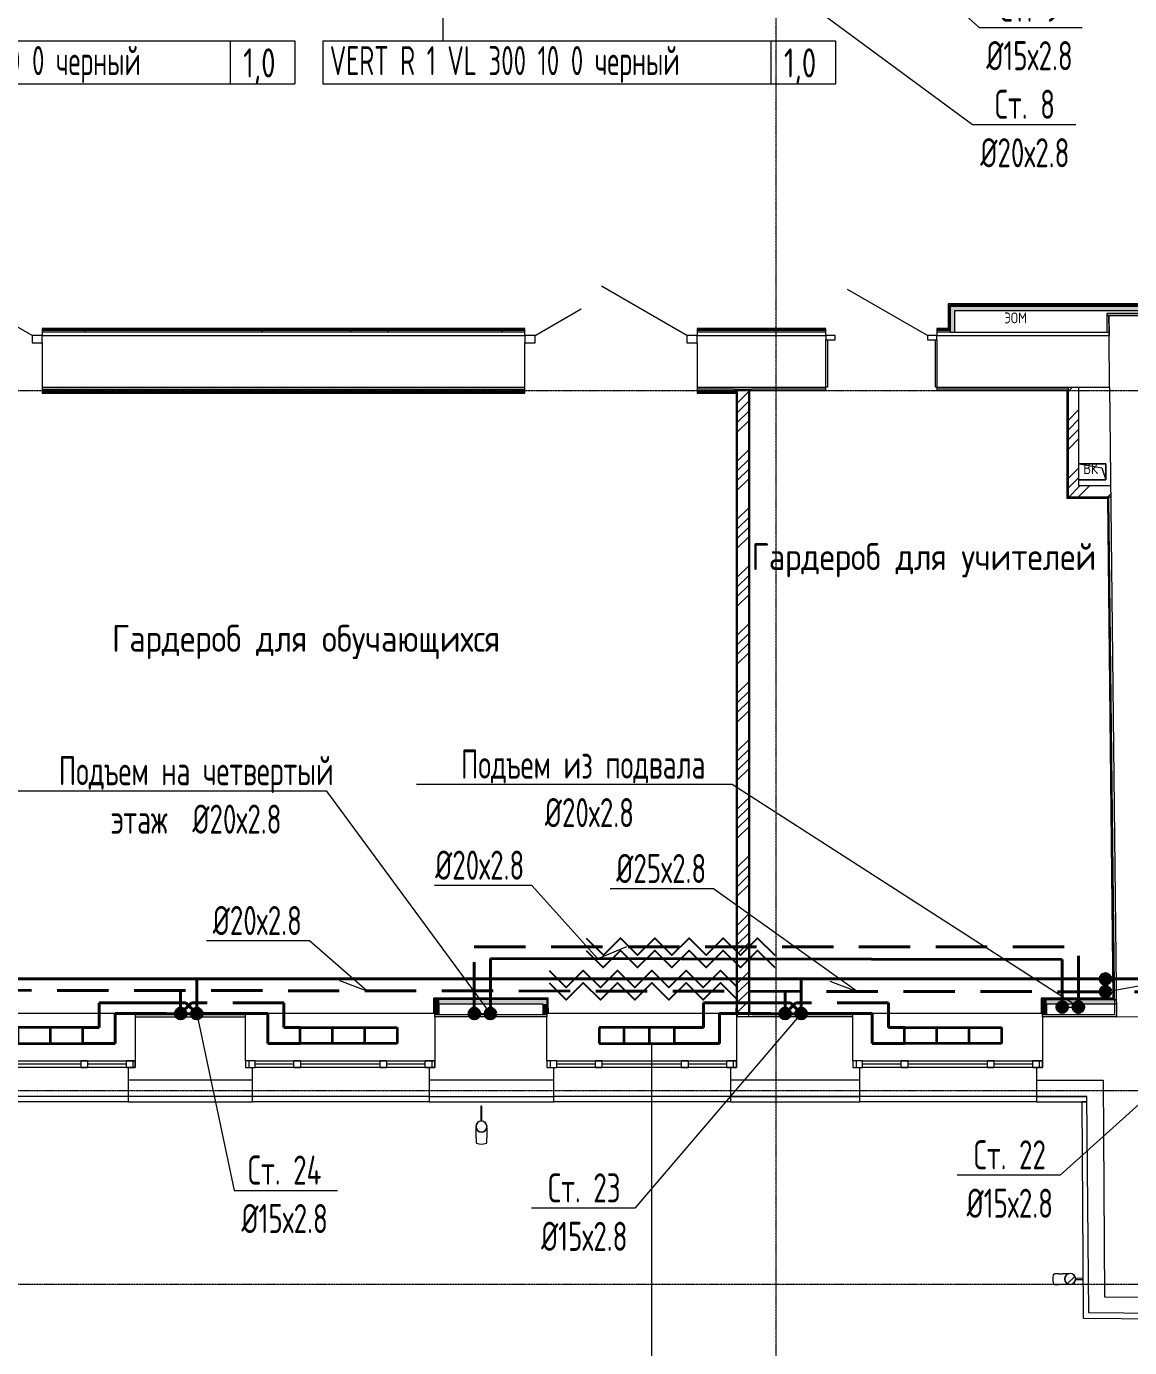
# Model space of a CAD drawing. Header units: millimetres. Extents: x -3929 to 624051, y 52832 to 514950.
# Drawn here: x 204442 to 214685, y 155795 to 168064 of the extents above; entities that cross this region are included whole.
import ezdxf
from ezdxf import colors
from ezdxf.entities.mleader import LeaderData, LeaderLine
from ezdxf.enums import TextEntityAlignment as Align
from ezdxf.math import Vec2, Vec3

# ---------------------------------------------------------------- set-up
doc = ezdxf.new("R2010")
doc.units = ezdxf.units.MM
for name, pattern in [('ADSK_Линия сетки', [25, 20, -2.5, 0, -2.5]), ('ADSK_Штриховая_ш2 п1', [3, 2, -1]), ('Hidden', [7.14375, 4.7625, -2.38125])]:
    doc.linetypes.add(name, pattern=pattern)
for name, color, linetype, lineweight in [('_ Окна', 7, 'Continuous', 9), ('Аннотация', 7, 'Continuous', 18), ('Двери', 7, 'Continuous', 9), ('Марки помещений', 7, 'Continuous', 20), ('Обобщенные модели', 7, 'Continuous', 18), ('ОВ-ИЗОЛЯЦИЯ', 7, 'Continuous', 25), ('ОВ-О-Оборудование', 32, 'Continuous', 35), ('ОВ-ТЕКСТ', 7, 'Continuous', 25), ('Окна', 7, 'Continuous', 9), ('Оси', 253, 'Continuous', 9), ('Перекрытие', 7, 'Continuous', 18), ('Стены внутренние', 7, 'Continuous', 18), ('Стены наружные', 7, 'Continuous', 18), ('Стены несущие', 7, 'Continuous', 30), ('Стены отделка', 7, 'Continuous', 30), ('Стены штриховка', 7, 'Continuous', 9)]:
    doc.layers.add(name, color=color, linetype=linetype, lineweight=lineweight)
for name, color, linetype in [('ПРИБОРЫ', 3, 'Continuous'), ('статистика приборов', 252, 'Continuous'), ('стояки', 7, 'Continuous')]:
    doc.layers.add(name, color=color, linetype=linetype)
doc.layers.add('т11.1', color=1, linetype='Continuous', true_color=0xff0000)
doc.layers.add('т21.1', color=5, linetype='Continuous', true_color=0x0000ff)
doc.styles.add('GOST Common_2', font='GOST_Common.ttf', dxfattribs={"width": 0.9, "height": 250})
doc.styles.add('GOST Common_5', font='GOST_Common.ttf', dxfattribs={"width": 0.9, "height": 200})
doc.styles.add('СТИЛЬ', font='simplex.shx', dxfattribs={"width": 0.65})

# ---------------------------------------------------------------- blocks, each defined once
blk = doc.blocks.new('*U2942')
at = {"layer": 'ОВ-О-Оборудование', "color": 32, "ltscale": 0.1, "true_color": 0xcd6928}
for p, q in [((450, 75), (-450, 75)), ((-450, 75), (-450, -75)), ((-150, 75), (-150, -75)), ((150, 75), (150, -75)), ((450, -75), (450, 75)), ((-450, -75), (450, -75))]:
    blk.add_line(p, q, dxfattribs=at)
blk = doc.blocks.new('*U2878')
at = {"layer": 'ОВ-О-Оборудование', "color": 32, "ltscale": 0.1, "true_color": 0xcd6928}
for p, q in [((350, 75), (-350, 75)), ((-350, 75), (-350, -75)), ((-117, 75), (-117, -75)), ((117, 75), (117, -75)), ((350, -75), (350, 75)), ((-350, -75), (350, -75))]:
    blk.add_line(p, q, dxfattribs=at)
blk = doc.blocks.new('1 этаж')
at = {"layer": 'Стены внутренние', "lineweight": 5}
for points in [[(405612, -244789), (405661, -244789), (405661, -244749), (403761, -244749), (403761, -244789), (405544, -244789)], [(403801, -244991), (403801, -244789), (403761, -244789), (403761, -244991)], [(398975, -251328), (399015, -251328), (399015, -251188), (398975, -251188), (398975, -251316)], [(399809, -251228), (400015, -251228), (400015, -251188), (399015, -251188), (399015, -251228), (399181, -251228)], [(399975, -251328), (400015, -251328), (400015, -251228), (399975, -251228)], [(404655, -251328), (404655, -251188), (404615, -251188), (404615, -251328)], [(405250, -251228), (405282, -251228), (405282, -251188), (404655, -251188), (404655, -251228), (405239, -251228)]]:
    blk.add_hatch(color=253, dxfattribs=at).paths.add_polyline_path(points)
at = {"layer": '_ Окна', "color": 253, "lineweight": 5}
for p, q in [((395690, -251788), (394870, -251788)), ((395690, -251818), (395690, -251758)), ((395690, -251758), (395750, -251758)), ((395750, -251818), (395690, -251818)), ((395750, -251758), (395750, -251818)), ((396110, -251788), (395750, -251788)), ((396110, -251818), (396110, -251758)), ((396110, -251758), (396190, -251758)), ((396190, -251818), (396110, -251818)), ((396170, -251758), (396170, -251818)), ((396190, -251758), (396190, -251818)), ((397305, -251758), (397215, -251758)), ((397215, -251758), (397215, -251818)), ((397215, -251818), (397305, -251818)), ((397245, -251758), (397245, -251818)), ((397305, -251818), (397305, -251758)), ((397665, -251788), (397305, -251788)), ((397665, -251818), (397665, -251758)), ((397665, -251758), (397725, -251758)), ((397725, -251818), (397665, -251818)), ((397725, -251758), (397725, -251818)), ((398465, -251788), (397725, -251788)), ((398465, -251818), (398465, -251758)), ((398465, -251758), (398525, -251758)), ((398525, -251818), (398465, -251818)), ((398525, -251758), (398525, -251818)), ((398885, -251788), (398525, -251788)), ((398885, -251818), (398885, -251758)), ((398885, -251758), (398975, -251758)), ((398975, -251818), (398885, -251818)), ((398945, -251758), (398945, -251818)), ((398975, -251758), (398975, -251818)), ((400105, -251758), (400015, -251758)), ((400015, -251758), (400015, -251818)), ((400015, -251818), (400105, -251818)), ((400045, -251758), (400045, -251818)), ((400105, -251818), (400105, -251758)), ((400465, -251788), (400105, -251788)), ((400465, -251818), (400465, -251758)), ((400465, -251758), (400525, -251758)), ((400525, -251818), (400465, -251818)), ((400525, -251758), (400525, -251818)), ((401265, -251788), (400525, -251788)), ((401265, -251818), (401265, -251758)), ((401265, -251758), (401325, -251758)), ((401325, -251818), (401265, -251818)), ((401325, -251758), (401325, -251818)), ((401685, -251788), (401325, -251788)), ((401685, -251818), (401685, -251758)), ((401685, -251758), (401775, -251758)), ((401775, -251818), (401685, -251818)), ((401745, -251758), (401745, -251818)), ((401775, -251758), (401775, -251818)), ((402945, -251758), (402855, -251758)), ((402855, -251758), (402855, -251818)), ((402855, -251818), (402945, -251818)), ((402885, -251758), (402885, -251818)), ((402945, -251818), (402945, -251758)), ((403305, -251788), (402945, -251788)), ((403305, -251818), (403305, -251758)), ((403305, -251758), (403365, -251758)), ((403365, -251818), (403305, -251818)), ((403365, -251758), (403365, -251818)), ((404105, -251788), (403365, -251788)), ((404105, -251818), (404105, -251758)), ((404105, -251758), (404165, -251758)), ((404165, -251818), (404105, -251818)), ((404165, -251758), (404165, -251818)), ((404525, -251788), (404165, -251788)), ((404525, -251818), (404525, -251758)), ((404525, -251758), (404615, -251758)), ((404615, -251818), (404525, -251818)), ((404585, -251758), (404585, -251818)), ((404615, -251758), (404615, -251818))]:
    blk.add_line(p, q, dxfattribs=at)
at = {"layer": 'Двери', "color": 253, "lineweight": 5}
for p, q in [((395234, -245021), (394441, -244564)), ((401314, -245021), (400521, -244564)), ((403547, -245021), (402806, -244593)), ((399904, -245021), (400333, -244774)), ((395234, -245021), (395234, -245091)), ((395329, -245021), (395234, -245021)), ((395234, -245091), (395329, -245091)), ((395329, -245091), (395329, -245021)), ((399809, -245021), (399809, -245091)), ((399904, -245021), (399809, -245021)), ((399809, -245091), (399904, -245091)), ((399904, -245091), (399904, -245021)), ((401314, -245021), (401314, -245091)), ((401409, -245021), (401314, -245021)), ((401314, -245091), (401409, -245091)), ((401409, -245091), (401409, -245021)), ((402604, -245021), (402604, -245061)), ((402691, -245021), (402604, -245021)), ((402604, -245061), (402691, -245061)), ((402691, -245061), (402691, -245021)), ((403547, -245021), (403547, -245061)), ((403634, -245021), (403547, -245021)), ((403547, -245061), (403634, -245061)), ((403634, -245061), (403634, -245021))]:
    blk.add_line(p, q, dxfattribs=at)
at = {"layer": 'Обобщенные модели', "color": 253, "lineweight": 5}
for p, q in [((404954, -246212), (405204, -246212)), ((404954, -246212), (405167, -246249)), ((405204, -246212), (404954, -246212)), ((405204, -246212), (405204, -246362)), ((405204, -246362), (405204, -246212)), ((405167, -246249), (405204, -246362)), ((405204, -246362), (404954, -246362)), ((404954, -246362), (405204, -246362)), ((399401, -252178), (399401, -252318)), ((399411, -252178), (399401, -252178)), ((399411, -252318), (399411, -252178)), ((399356, -252384), (399356, -252381)), ((399356, -252386), (399356, -252384)), ((399356, -252389), (399356, -252386)), ((399356, -252393), (399356, -252389)), ((399356, -252396), (399356, -252393)), ((399356, -252400), (399356, -252396)), ((399356, -252403), (399356, -252400)), ((399356, -252407), (399356, -252403)), ((399356, -252411), (399356, -252407)), ((399356, -252416), (399356, -252411)), ((399356, -252420), (399356, -252416)), ((399356, -252425), (399356, -252420)), ((399356, -252429), (399356, -252425)), ((399356, -252434), (399356, -252429)), ((399356, -252439), (399356, -252434)), ((399356, -252445), (399356, -252439)), ((399356, -252450), (399356, -252445)), ((399356, -252455), (399356, -252450)), ((399356, -252461), (399356, -252455)), ((399356, -252466), (399356, -252461)), ((399356, -252472), (399356, -252466)), ((399356, -252472), (399356, -252515)), ((399456, -252381), (399456, -252383)), ((399456, -252383), (399456, -252385)), ((399456, -252385), (399456, -252388)), ((399456, -252388), (399456, -252391)), ((399456, -252391), (399456, -252395)), ((399456, -252395), (399456, -252398)), ((399456, -252398), (399456, -252402)), ((399456, -252402), (399456, -252406)), ((399456, -252406), (399456, -252410)), ((399456, -252410), (399456, -252414)), ((399456, -252414), (399456, -252418)), ((399456, -252418), (399456, -252423)), ((399456, -252423), (399456, -252427)), ((399456, -252427), (399456, -252432)), ((399456, -252432), (399456, -252437)), ((399456, -252437), (399456, -252442)), ((399456, -252442), (399456, -252448)), ((399456, -252448), (399456, -252453)), ((399456, -252453), (399456, -252458)), ((399456, -252458), (399456, -252464)), ((399456, -252464), (399456, -252470)), ((399456, -252470), (399456, -252472)), ((399456, -252515), (399456, -252472)), ((404768, -253734), (404726, -253734)), ((404726, -253834), (404769, -253834)), ((404768, -253734), (404774, -253734)), ((404771, -253834), (404769, -253834)), ((404777, -253834), (404771, -253834)), ((404774, -253734), (404779, -253734)), ((404782, -253834), (404777, -253834)), ((404779, -253734), (404785, -253734)), ((404788, -253834), (404782, -253834)), ((404785, -253734), (404790, -253734)), ((404793, -253834), (404788, -253834)), ((404790, -253734), (404796, -253734)), ((404799, -253834), (404793, -253834)), ((404796, -253734), (404801, -253734)), ((404804, -253833), (404799, -253834)), ((404801, -253734), (404806, -253733)), ((404809, -253833), (404804, -253833)), ((404806, -253733), (404811, -253733)), ((404813, -253833), (404809, -253833)), ((404811, -253733), (404815, -253733)), ((404818, -253833), (404813, -253833)), ((404815, -253733), (404820, -253733)), ((404823, -253833), (404818, -253833)), ((404820, -253733), (404825, -253733)), ((404827, -253833), (404823, -253833)), ((404825, -253733), (404829, -253733)), ((404831, -253833), (404827, -253833)), ((404829, -253733), (404833, -253733)), ((404835, -253833), (404831, -253833)), ((404833, -253733), (404837, -253733)), ((404839, -253833), (404835, -253833)), ((404837, -253733), (404841, -253733)), ((404843, -253833), (404839, -253833)), ((404841, -253733), (404844, -253733)), ((404846, -253833), (404843, -253833)), ((404844, -253733), (404848, -253733)), ((404850, -253833), (404846, -253833)), ((404848, -253733), (404851, -253733)), ((404853, -253833), (404850, -253833)), ((404851, -253733), (404854, -253733)), ((404856, -253833), (404853, -253833)), ((404854, -253733), (404856, -253733)), ((404856, -253733), (404859, -253733)), ((404858, -253833), (404856, -253833)), ((404860, -253833), (404858, -253833)), ((404992, -253777), (404923, -253778)), ((404923, -253788), (404992, -253787))]:
    blk.add_line(p, q, dxfattribs=at)
at = {"layer": 'Обобщенные модели', "color": 253, "linetype": 'Continuous', "lineweight": 5}
blk.add_line((404849, -253826), (404916, -253759), dxfattribs=at)
at = {"layer": 'Обобщенные модели', "color": 253, "lineweight": 5}
for centre, radius, start, end in [((405079, -246287), 2.5, 90, 270), ((405079, -246287), 2.5, 105, 180), ((405079, -246287), 2.5, 210, 270), ((405079, -246287), 2.5, 270, 90), ((405079, -246287), 2.5, 330, 75), ((399406, -252368), 52, 90, 270), ((399406, -252368), 50, 90, 270), ((399406, -252368), 52, 270, 90), ((399406, -252368), 50, 270, 90), ((404872, -253783), 52, 0.4333, 180.4333), ((404872, -253783), 52, 180.4333, 0.4333), ((404872, -253783), 50, 0.4333, 180.4333), ((404872, -253783), 50, 180.4333, 0.4333)]:
    blk.add_arc(centre, radius, start, end, dxfattribs=at)
for centre, major_axis, start_param, end_param in [((399406, -252515), (50, 0), 3.141593, 4.712389), ((399406, -252515), (50, 0), 4.712389, 6.283185), ((404726, -253784), (0.4, -50), 3.141593, 4.712389), ((404726, -253784), (0.4, -50), 4.712389, 6.283185)]:
    blk.add_ellipse(centre, major_axis=major_axis, ratio=0.309017, start_param=start_param, end_param=end_param, dxfattribs=at)
at = {"layer": 'Окна', "color": 253, "lineweight": 5}
for p, q in [((394870, -251758), (395690, -251758)), ((395690, -251818), (394870, -251818)), ((395750, -251758), (395690, -251758)), ((395690, -251818), (395750, -251818)), ((395750, -251758), (396110, -251758)), ((396110, -251818), (395750, -251818)), ((396190, -251758), (396110, -251758)), ((396110, -251818), (396190, -251818)), ((396190, -251818), (396190, -251758)), ((397305, -251758), (397215, -251758)), ((397215, -251758), (397215, -251818)), ((397215, -251818), (397305, -251818)), ((397305, -251758), (397665, -251758)), ((397665, -251818), (397305, -251818)), ((397725, -251758), (397665, -251758)), ((397665, -251818), (397725, -251818)), ((397725, -251758), (398465, -251758)), ((398465, -251818), (397725, -251818)), ((398525, -251758), (398465, -251758)), ((398465, -251818), (398525, -251818)), ((398525, -251758), (398885, -251758)), ((398885, -251818), (398525, -251818)), ((398975, -251758), (398885, -251758)), ((398885, -251818), (398975, -251818)), ((398975, -251818), (398975, -251758)), ((400105, -251758), (400015, -251758)), ((400015, -251758), (400015, -251818)), ((400015, -251818), (400105, -251818)), ((400105, -251758), (400465, -251758)), ((400465, -251818), (400105, -251818)), ((400525, -251758), (400465, -251758)), ((400465, -251818), (400525, -251818)), ((400525, -251758), (401265, -251758)), ((401265, -251818), (400525, -251818)), ((401325, -251758), (401265, -251758)), ((401265, -251818), (401325, -251818)), ((401325, -251758), (401685, -251758)), ((401685, -251818), (401325, -251818)), ((401775, -251758), (401685, -251758)), ((401685, -251818), (401775, -251818)), ((401775, -251818), (401775, -251758)), ((402945, -251758), (402855, -251758)), ((402855, -251758), (402855, -251818)), ((402855, -251818), (402945, -251818)), ((402945, -251758), (403305, -251758)), ((403305, -251818), (402945, -251818)), ((403365, -251758), (403305, -251758)), ((403305, -251818), (403365, -251818)), ((403365, -251758), (404105, -251758)), ((404105, -251818), (403365, -251818)), ((404165, -251758), (404105, -251758)), ((404105, -251818), (404165, -251818)), ((404165, -251758), (404525, -251758)), ((404525, -251818), (404165, -251818)), ((404615, -251758), (404525, -251758)), ((404525, -251818), (404615, -251818)), ((404615, -251818), (404615, -251758))]:
    blk.add_line(p, q, dxfattribs=at)
at = {"layer": 'Оси', "color": 253, "linetype": 'ADSK_Линия сетки', "lineweight": 5}
for p, q in [((402144, -258522), (402144, -231401)), ((353580, -245532), (419810, -245532)), ((353580, -252032), (419810, -252032)), ((353580, -253832), (419700, -253832))]:
    blk.add_line(p, q, dxfattribs=at)
at = {"layer": 'Перекрытие', "color": 253, "lineweight": 5}
for p, q in [((402621, -245061), (402621, -245501)), ((403621, -245501), (403621, -245061)), ((402621, -245501), (402604, -245501)), ((403634, -245501), (403621, -245501))]:
    blk.add_line(p, q, dxfattribs=at)
at = {"layer": 'Стены внутренние', "color": 253, "linetype": 'Continuous', "lineweight": 5}
for p, q in [((395729, -244989), (395722, -244976)), ((395800, -244987), (395834, -244987)), ((396083, -244991), (396078, -244983)), ((396105, -244987), (396139, -244987)), ((396308, -244987), (396342, -244987)), ((396816, -244987), (396850, -244987)), ((397121, -244987), (397155, -244987)), ((397369, -244976), (397361, -244991)), ((397426, -244987), (397460, -244987)), ((398036, -244987), (398069, -244987)), ((398189, -244979), (398182, -244991)), ((398340, -244987), (398374, -244987)), ((398546, -244991), (398538, -244976)), ((398544, -244987), (398577, -244987)), ((399052, -244987), (399085, -244987)), ((399356, -244987), (399390, -244987)), ((399598, -244984), (399593, -244976)), ((399661, -244987), (399695, -244987)), ((401592, -244987), (401625, -244987)), ((401896, -244987), (401930, -244987)), ((402057, -244984), (402053, -244991)), ((402506, -244987), (402540, -244987)), ((403696, -244991), (403696, -244991)), ((395647, -245521), (395638, -245536)), ((397055, -245521), (397048, -245533)), ((397445, -245523), (397444, -245521)), ((397570, -245536), (397567, -245531)), ((398337, -245535), (398336, -245536)), ((398462, -245521), (398459, -245526)), ((398626, -245536), (398618, -245521)), ((398857, -245529), (398852, -245521)), ((399447, -245536), (399439, -245521)), ((404854, -245541), (404893, -245501)), ((404854, -245810), (404954, -245710)), ((404854, -245900), (404954, -245800)), ((404854, -245990), (404954, -245890)), ((404854, -246079), (404954, -245979)), ((404854, -246349), (404954, -246249)), ((404854, -246439), (404954, -246339)), ((404864, -246519), (404954, -246428)), ((404954, -246428), (404964, -246419)), ((404954, -246518), (405053, -246419)), ((404953, -246519), (404954, -246518)), ((405223, -246519), (405250, -246492))]:
    blk.add_line(p, q, dxfattribs=at)
at = {"layer": 'Стены наружные', "color": 253, "lineweight": 5}
for p, q in [((394382, -251316), (396190, -251316)), ((397215, -251316), (398963, -251316)), ((400015, -251316), (401773, -251316)), ((400027, -251268), (400027, -251316)), ((401773, -251316), (401773, -251268)), ((402855, -251316), (404603, -251316)), ((396125, -252088), (394475, -252088)), ((398920, -252088), (397280, -252088)), ((401720, -252088), (400080, -252088)), ((404560, -252088), (402920, -252088)), ((396125, -252138), (394475, -252138)), ((398920, -252138), (397280, -252138)), ((401720, -252138), (400080, -252138)), ((404560, -252138), (402920, -252138))]:
    blk.add_line(p, q, dxfattribs=at)
at = {"layer": 'Стены несущие', "color": 253, "lineweight": 5}
for p, q in [((405612, -244832), (405232, -244836)), ((405232, -244836), (405234, -245021)), ((395329, -245021), (399809, -245021)), ((395329, -245091), (395329, -245501)), ((399809, -245501), (399809, -245091)), ((401409, -245021), (402604, -245021)), ((401409, -245091), (401409, -245501)), ((402604, -245501), (402604, -245061)), ((403634, -245021), (405234, -245021)), ((403634, -245061), (403634, -245501)), ((395329, -245501), (399809, -245501)), ((401409, -245501), (402604, -245501)), ((403634, -245501), (405239, -245501)), ((404854, -245501), (404854, -246519)), ((405239, -245501), (405304, -251348)), ((404854, -246519), (405250, -246519)), ((396190, -251348), (397215, -251348)), ((396190, -251348), (396190, -251758)), ((397215, -251758), (397215, -251348)), ((398975, -251348), (398975, -251758)), ((400015, -251348), (398975, -251348)), ((400015, -251758), (400015, -251348)), ((401775, -251348), (401775, -251758)), ((402855, -251348), (401775, -251348)), ((402855, -251758), (402855, -251348)), ((404615, -251348), (404615, -251758)), ((405304, -251348), (404615, -251348)), ((396125, -251818), (396125, -251938)), ((397280, -251938), (397280, -251818)), ((398920, -251818), (398920, -251938)), ((400080, -251938), (400080, -251818)), ((401720, -251818), (401720, -251938)), ((402920, -251938), (402920, -251818)), ((404560, -251818), (404560, -251938)), ((397280, -251938), (396125, -251938)), ((400080, -251938), (398920, -251938)), ((402920, -251938), (401720, -251938)), ((404560, -251938), (405178, -251938)), ((405178, -251938), (405193, -253949)), ((405193, -253949), (408392, -253971))]:
    blk.add_line(p, q, dxfattribs=at)
at = {"layer": 'Стены отделка', "color": 253, "lineweight": 5}
for p, q in [((405672, -244729), (403741, -244729)), ((403741, -244729), (403741, -244956)), ((403761, -244749), (405637, -244749)), ((403761, -244991), (403761, -244749)), ((403801, -244789), (405637, -244789)), ((403801, -244991), (403801, -244789)), ((405632, -244817), (405212, -244817)), ((405212, -244817), (405212, -244837)), ((405232, -244837), (405212, -244837)), ((405212, -244837), (405214, -244992)), ((405212, -244837), (405632, -244837)), ((405234, -244991), (405232, -244837)), ((395329, -244956), (395329, -245021)), ((399809, -244956), (395329, -244956)), ((399809, -245021), (399809, -244956)), ((401409, -244956), (401409, -245021)), ((402604, -244956), (401409, -244956)), ((402604, -245021), (402604, -244956)), ((403634, -244956), (403634, -245021)), ((403741, -244956), (403634, -244956)), ((403761, -244991), (405234, -244991)), ((405214, -244992), (405234, -244991)), ((405234, -245021), (405234, -244991)), ((405234, -245021), (405234, -245021)), ((395329, -245501), (395329, -245556)), ((395329, -245556), (399809, -245556)), ((399809, -245556), (399809, -245501)), ((401409, -245501), (401409, -245556)), ((401409, -245556), (401744, -245556)), ((401756, -245521), (401916, -245521)), ((401773, -245545), (401773, -251268)), ((401785, -251348), (401785, -245521)), ((401885, -245521), (401885, -251348)), ((401897, -251316), (401897, -245533)), ((401897, -245533), (402604, -245533)), ((402604, -245533), (402604, -245501)), ((403634, -245501), (403634, -245533)), ((403634, -245533), (404842, -245533)), ((404842, -245533), (404842, -246529)), ((404954, -246419), (404954, -245501)), ((405249, -246419), (404954, -246419)), ((404844, -246531), (405218, -246531)), ((405218, -246531), (405270, -251176)), ((405230, -246529), (405284, -251328)), ((398963, -251176), (398963, -251316)), ((400025, -251176), (398965, -251176)), ((400015, -251188), (398975, -251188)), ((398975, -251348), (398975, -251188)), ((399015, -251228), (399975, -251228)), ((399015, -251328), (399015, -251228)), ((399975, -251228), (399975, -251328)), ((400015, -251188), (400015, -251348)), ((400027, -251268), (400027, -251178)), ((404603, -251178), (404603, -251316)), ((405270, -251176), (404605, -251176)), ((404615, -251188), (405302, -251188)), ((404615, -251348), (404615, -251188)), ((404655, -251228), (405302, -251228)), ((404655, -251328), (404655, -251228)), ((396190, -251316), (396190, -251348)), ((397215, -251316), (396190, -251316)), ((396190, -251328), (396191, -251328)), ((396190, -251348), (396190, -251348)), ((397215, -251348), (397215, -251316)), ((398963, -251316), (398975, -251316)), ((398975, -251328), (399015, -251328)), ((399015, -251328), (400015, -251328)), ((401775, -251328), (401775, -251348)), ((401916, -251328), (401885, -251328)), ((402855, -251316), (401897, -251316)), ((402855, -251348), (402855, -251316)), ((404603, -251316), (404615, -251316)), ((404615, -251328), (405284, -251328)), ((405304, -251348), (405304, -251328)), ((405304, -251328), (405304, -251328)), ((405304, -251348), (405304, -251348)), ((396125, -251938), (396125, -252138)), ((397280, -252138), (397280, -251938)), ((398920, -251938), (398920, -252138)), ((400080, -252138), (400080, -251938)), ((401720, -251938), (401720, -252138)), ((402920, -252138), (402920, -251938)), ((404560, -251938), (404560, -252138)), ((396126, -252088), (396125, -252088)), ((398921, -252088), (398920, -252088)), ((401721, -252088), (401720, -252088)), ((404561, -252088), (404560, -252088)), ((405029, -252138), (405029, -252088)), ((405045, -254098), (405029, -252088)), ((396125, -252138), (397280, -252138)), ((398920, -252138), (400080, -252138)), ((401720, -252138), (402920, -252138)), ((404560, -252138), (405029, -252138)), ((405030, -252138), (404980, -252139)), ((404980, -252139), (404995, -254098)), ((404995, -254098), (404994, -254148)), ((404994, -254148), (408391, -254171))]:
    blk.add_line(p, q, dxfattribs=at)
at = {"layer": 'Стены штриховка', "color": 253, "lineweight": 5}
for p, q in [((405661, -244740), (403752, -244740)), ((403752, -244967), (403752, -244740)), ((399809, -244967), (395329, -244967)), ((399809, -244976), (395329, -244976)), ((399809, -244991), (395329, -244991)), ((402604, -244967), (401409, -244967)), ((402604, -244976), (401409, -244976)), ((402604, -244991), (401409, -244991)), ((403752, -244967), (403634, -244967)), ((403761, -244976), (403634, -244976)), ((403761, -244991), (403634, -244991)), ((405239, -245501), (405234, -245021)), ((395329, -245521), (399809, -245521)), ((395329, -245536), (399809, -245536)), ((395329, -245545), (399809, -245545)), ((401756, -245521), (401409, -245521)), ((401409, -245536), (401775, -245536)), ((401409, -245545), (401773, -245545)), ((401744, -245556), (401773, -245556)), ((401775, -245536), (401775, -251328)), ((401895, -251318), (401895, -245531)), ((401895, -245531), (402604, -245531)), ((402604, -245521), (401916, -245521)), ((404854, -245521), (403634, -245521)), ((403634, -245531), (404844, -245531)), ((404844, -245531), (404844, -246531)), ((404842, -246529), (404842, -246531)), ((404842, -246531), (404844, -246531)), ((404844, -246529), (405230, -246529)), ((404854, -246519), (404854, -246517)), ((404856, -246519), (404854, -246519)), ((405220, -246529), (405272, -251178)), ((398965, -251176), (398963, -251176)), ((400027, -251178), (398963, -251178)), ((398965, -251316), (398965, -251176)), ((400025, -251316), (400025, -251176)), ((400027, -251176), (400025, -251176)), ((400027, -251178), (400027, -251176)), ((404605, -251176), (404603, -251176)), ((404603, -251176), (404603, -251178)), ((405272, -251178), (404603, -251178)), ((404605, -251176), (404605, -251316)), ((397215, -251318), (396190, -251318)), ((396191, -251328), (397215, -251328)), ((402855, -251318), (401895, -251318)), ((401916, -251328), (402855, -251328)), ((405684, -251348), (405304, -251353)), ((405304, -251353), (405304, -251348)), ((397280, -252088), (396126, -252088)), ((398921, -252088), (400080, -252088)), ((401720, -252088), (402920, -252088)), ((402920, -252088), (401721, -252088)), ((404560, -252088), (405029, -252088)), ((405029, -252088), (404561, -252088)), ((408390, -254121), (405045, -254098))]:
    blk.add_line(p, q, dxfattribs=at)
at = {"layer": 'Стены штриховка', "color": 253, "linetype": 'Continuous', "lineweight": 5}
for p, q in [((401785, -245646), (401885, -245546)), ((401785, -245736), (401885, -245636)), ((401785, -245826), (401885, -245726)), ((401785, -245916), (401885, -245816)), ((401785, -246185), (401885, -246085)), ((401785, -246275), (401885, -246175)), ((401785, -246365), (401885, -246265)), ((401785, -246455), (401885, -246355)), ((401785, -246724), (401885, -246624)), ((401785, -246814), (401885, -246714)), ((401785, -246904), (401885, -246804)), ((401785, -246993), (401885, -246893)), ((401785, -247263), (401885, -247163)), ((401785, -247353), (401885, -247253)), ((401785, -247442), (401885, -247342)), ((401785, -247532), (401885, -247432)), ((401785, -247802), (401885, -247702)), ((401785, -247891), (401885, -247791)), ((401785, -247981), (401885, -247881)), ((401785, -248071), (401885, -247971)), ((401785, -248340), (401885, -248240)), ((401785, -248430), (401885, -248330)), ((401785, -248520), (401885, -248420)), ((401785, -248610), (401885, -248510)), ((401785, -248879), (401885, -248779)), ((401785, -248969), (401885, -248869)), ((401785, -249059), (401885, -248959)), ((401785, -249149), (401885, -249049)), ((401785, -249418), (401885, -249318)), ((401785, -249508), (401885, -249408)), ((401785, -249598), (401885, -249498)), ((401785, -249687), (401885, -249587)), ((401785, -249957), (401885, -249857)), ((401785, -250047), (401885, -249947)), ((401785, -250137), (401885, -250037)), ((401785, -250226), (401885, -250126)), ((401785, -250496), (401885, -250396)), ((401785, -250586), (401885, -250486)), ((401785, -250675), (401885, -250575)), ((401785, -250765), (401885, -250665)), ((401785, -251035), (401885, -250935)), ((401785, -251124), (401885, -251024)), ((401785, -251214), (401885, -251114)), ((401785, -251304), (401885, -251204))]:
    blk.add_line(p, q, dxfattribs=at)
at = {"layer": 'Аннотация', "color": 253, "lineweight": 5, "style": 'GOST Common_5', "width": 0.9}
for s, p in [('ЭОМ', (404260, -244908)), ('ВК', (404994, -246309))]:
    blk.add_text(s, height=100, dxfattribs=at).set_placement(p)
at = {"layer": 'Марки помещений', "color": 253, "lineweight": 5, "style": 'GOST Common_2', "width": 0.9}
for s, p in [('Гардероб для учителей', (401915, -247200)), ('Гардероб для обучающихся', (395977, -247959))]:
    blk.add_text(s, height=250, dxfattribs=at).set_placement(p)

msp = doc.modelspace()

# ---------------------------------------------------------------- hatches: boundary and pattern name
at = {"layer": 'т11.1', "lineweight": 40}
h = msp.add_hatch(color=256, dxfattribs=at)
h.dxf.hatch_style = 1
h.paths.add_polyline_path([(214411.496, 159218.363, 1), (214511.496, 159218.363, 1)])
h = msp.add_hatch(color=233, dxfattribs=at)
h.dxf.hatch_style = 1
h.paths.add_polyline_path([(214109.782, 158957.578, 1), (214009.782, 158957.578, 1)])
h = msp.add_hatch(color=256, dxfattribs=at)
h.dxf.hatch_style = 1
h.paths.add_polyline_path([(206074.262, 158897.066, 1), (205974.262, 158897.066, 1)])
h = msp.add_hatch(color=233, dxfattribs=at)
h.dxf.hatch_style = 1
h.paths.add_polyline_path([(208801.033, 158897.066, 1), (208701.033, 158897.066, 1)])
h = msp.add_hatch(color=256, dxfattribs=at)
h.dxf.hatch_style = 1
h.paths.add_polyline_path([(211686.763, 158897.066, 1), (211586.763, 158897.066, 1)])
at = {"layer": 'т21.1', "linetype": 'ADSK_Штриховая_ш2 п1', "lineweight": 40, "ltscale": 50}
h = msp.add_hatch(color=256, dxfattribs=at)
h.dxf.hatch_style = 1
h.paths.add_polyline_path([(214411.496, 159099.883, 1), (214511.496, 159099.883, 1)])
at = {"layer": 'т21.1', "linetype": 'Hidden', "lineweight": 40, "ltscale": 100, "true_color": 0x5e67af}
h = msp.add_hatch(color=165, dxfattribs=at)
h.dxf.hatch_style = 1
h.paths.add_polyline_path([(214259.782, 158957.578, 1), (214159.782, 158957.578, 1)])
at = {"layer": 'т21.1', "linetype": 'ADSK_Штриховая_ш2 п1', "lineweight": 40, "ltscale": 50}
h = msp.add_hatch(color=256, dxfattribs=at)
h.dxf.hatch_style = 1
h.paths.add_polyline_path([(205924.262, 158897.066, 1), (205824.262, 158897.066, 1)])
at = {"layer": 'т21.1', "linetype": 'ADSK_Штриховая_ш2 п1', "lineweight": 40, "ltscale": 50, "true_color": 0x5e67af}
h = msp.add_hatch(color=165, dxfattribs=at)
h.dxf.hatch_style = 1
h.paths.add_polyline_path([(208651.033, 158897.066, 1), (208551.033, 158897.066, 1)])
at = {"layer": 'т21.1', "linetype": 'ADSK_Штриховая_ш2 п1', "lineweight": 40, "ltscale": 50}
h = msp.add_hatch(color=256, dxfattribs=at)
h.dxf.hatch_style = 1
h.paths.add_polyline_path([(211536.763, 158897.066, 1), (211436.763, 158897.066, 1)])

# ---------------------------------------------------------------- linework, layer by layer
at = {"layer": 'ОВ-ИЗОЛЯЦИЯ', "color": 7, "linetype": 'ByBlock'}
for points in [[(209640.127, 159597.912), (209799.226, 159438.813), (209958.325, 159597.912), (210117.424, 159438.813), (210276.523, 159597.912), (210435.622, 159438.813), (210594.721, 159597.912), (210753.82, 159438.813), (210912.919, 159597.912), (211072.018, 159438.813), (211231.117, 159597.912), (211390.216, 159438.813)], [(209639.978, 159482.971), (209799.077, 159323.872), (209958.176, 159482.971), (210117.275, 159323.872), (210276.374, 159482.971), (210435.473, 159323.872), (210594.572, 159482.971), (210753.671, 159323.872), (210912.77, 159482.971), (211071.869, 159323.872), (211230.968, 159482.971), (211390.067, 159323.872)], [(209295.024, 159297.912), (209454.123, 159138.813), (209613.222, 159297.912), (209772.321, 159138.813), (209931.42, 159297.912), (210090.519, 159138.813), (210249.618, 159297.912), (210408.717, 159138.813), (210567.816, 159297.912), (210726.915, 159138.813), (210886.014, 159297.912), (211045.113, 159138.813)], [(209294.875, 159182.971), (209453.974, 159023.872), (209613.073, 159182.971), (209772.172, 159023.872), (209931.271, 159182.971), (210090.37, 159023.872), (210249.469, 159182.971), (210408.568, 159023.872), (210567.667, 159182.971), (210726.766, 159023.872), (210885.866, 159182.971), (211044.965, 159023.872)]]:
    msp.add_lwpolyline(points, dxfattribs=at)
at = {"layer": 'ПРИБОРЫ', "color": 7, "lineweight": 15}
for p, q in [((202175.107, 167929.692), (206934.727, 167929.692)), ((202175.107, 167929.692), (206934.727, 167929.692)), ((206334.727, 167929.692), (206334.727, 167529.692)), ((206934.727, 167929.692), (206934.727, 167529.692)), ((207195.751, 167929.692), (211955.371, 167929.692)), ((207195.751, 167929.692), (211955.371, 167929.692)), ((207195.751, 167929.692), (207195.751, 167529.692)), ((211355.371, 167929.692), (211355.371, 167529.692)), ((211955.371, 167929.692), (211955.371, 167529.692)), ((202175.107, 167529.692), (206934.727, 167529.692)), ((207195.751, 167529.692), (211955.371, 167529.692))]:
    msp.add_line(p, q, dxfattribs=at)
at = {"layer": 'стояки', "color": 7, "lineweight": 15}
msp.add_line((210245.688, 158618.406), (210245.688, 150135.701), dxfattribs=at)
msp.add_lwpolyline([(208307.898, 173560.519), (208307.898, 167929.692)], dxfattribs=at)
at = {"layer": 'т11.1', "color": 233, "lineweight": 40}
for p, q in [((208751.033, 159407.267), (214059.782, 159400.402)), ((208751.033, 158897.066), (208751.033, 159407.267)), ((214059.782, 158957.578), (214059.782, 159400.402))]:
    msp.add_line(p, q, dxfattribs=at)
at = {"layer": 'т11.1', "lineweight": 40}
for p, q in [((200292.114, 159218.363), (215362.974, 159218.363)), ((206024.262, 158897.066), (206024.262, 159218.363)), ((211636.763, 158897.066), (211636.763, 159218.363)), ((205116.52, 158768.406), (205116.52, 158998.063)), ((205116.52, 158998.063), (205923.264, 158998.063)), ((206024.262, 158897.066), (205923.264, 158998.063)), ((206683.733, 158898.063), (206024.262, 158897.066)), ((206683.733, 158618.406), (206683.733, 158898.063)), ((210729.022, 158768.406), (210729.022, 158998.063)), ((210729.022, 158998.063), (211535.766, 158998.063)), ((211636.763, 158897.066), (211535.766, 158998.063)), ((212296.235, 158898.063), (211636.763, 158897.066)), ((212296.235, 158618.406), (212296.235, 158898.063)), ((204966.52, 158768.406), (205116.52, 158768.406)), ((210460.715, 158768.406), (210729.022, 158768.406)), ((206983.733, 158618.406), (206683.733, 158618.406)), ((212596.235, 158618.406), (212296.235, 158618.406))]:
    msp.add_line(p, q, dxfattribs=at)
for centre in [(214461.496, 159218.363), (206024.262, 158897.066), (211636.763, 158897.066)]:
    msp.add_circle(centre, 50, dxfattribs=at)
at = {"layer": 'т11.1', "color": 233, "lineweight": 40}
for centre in [(214059.782, 158957.578), (208751.033, 158897.066)]:
    msp.add_circle(centre, 50, dxfattribs=at)
at = {"layer": 'т21.1', "color": 165, "linetype": 'Hidden', "lineweight": 40, "ltscale": 100, "true_color": 0x5e67af}
for p, q in [((208601.033, 159518.363), (214209.782, 159518.363)), ((208601.033, 158897.066), (208601.033, 159518.363)), ((214209.782, 158957.578), (214209.782, 159518.363))]:
    msp.add_line(p, q, dxfattribs=at)
at = {"layer": 'т21.1', "linetype": 'Hidden', "lineweight": 40, "ltscale": 100}
for p, q in [((200442.114, 159118.012), (215260.904, 159098.849)), ((205874.262, 158897.066), (205874.262, 159109.095)), ((211486.763, 158897.066), (211486.763, 159099.883)), ((205266.52, 158618.406), (205266.52, 158898.063)), ((205266.52, 158898.063), (205874.262, 158897.066)), ((205874.262, 158897.066), (205975.259, 158998.063)), ((206833.733, 158998.063), (205975.259, 158998.063)), ((206833.733, 158768.406), (206833.733, 158998.063)), ((210879.022, 158618.406), (210879.022, 158898.063)), ((210879.022, 158898.063), (211486.763, 158897.066)), ((211486.763, 158897.066), (211587.761, 158998.063)), ((212446.235, 158998.063), (211587.761, 158998.063)), ((212446.235, 158768.406), (212446.235, 158998.063)), ((206983.733, 158768.406), (206833.733, 158768.406)), ((212596.235, 158768.406), (212446.235, 158768.406)), ((204966.52, 158618.406), (205266.52, 158618.406)), ((210460.715, 158618.406), (210879.022, 158618.406))]:
    msp.add_line(p, q, dxfattribs=at)
at = {"layer": 'т21.1', "lineweight": 40, "ltscale": 50}
for centre in [(214461.496, 159099.883), (205874.262, 158897.066), (211486.763, 158897.066)]:
    msp.add_circle(centre, 50, dxfattribs=at)
at = {"layer": 'т21.1', "color": 165, "linetype": 'Hidden', "lineweight": 40, "ltscale": 100, "true_color": 0x5e67af}
msp.add_circle((214209.782, 158957.578), 50, dxfattribs=at)
at = {"layer": 'т21.1', "color": 165, "lineweight": 40, "ltscale": 50, "true_color": 0x5e67af}
msp.add_circle((208601.033, 158897.066), 50, dxfattribs=at)

# ---------------------------------------------------------------- block references
at = {"layer": 'ОВ-О-Оборудование', "ltscale": 10, "rotation": 180}
for name, p in [('*U2942', (204516.52, 158693.406)), ('*U2878', (210110.715, 158693.406))]:
    msp.add_blockref(name, p, dxfattribs=at)
at = {"layer": 'ОВ-О-Оборудование', "ltscale": 10, "xscale": -1, "rotation": 180}
for p in [(207433.733, 158693.406), (213046.235, 158693.406)]:
    msp.add_blockref('*U2942', p, dxfattribs=at)
at = {"layer": 'стояки', "color": 5, "lineweight": 40}
msp.add_blockref('1 этаж', (-190738.98, 410215.433), dxfattribs=at)

# ---------------------------------------------------------------- texts
at = {"layer": 'статистика приборов', "color": 7, "style": 'СТИЛЬ', "width": 0.6}
for s, p in [('VERT R 1 VR 300 10 0 черный ', (202238.97, 167611.546)), ('VERT R 1 VL 300 10 0 черный ', (207259.614, 167611.546))]:
    msp.add_text(s, height=270, dxfattribs=at).set_placement(p)
at = {"layer": 'статистика приборов', "color": 7, "style": 'СТИЛЬ', "width": 0.7}
for p in [(206605.793, 167590.144), (211626.437, 167590.144)]:
    msp.add_text('1,0', height=270, dxfattribs=at).set_placement(p, align=Align.CENTER)

# ---------------------------------------------------------------- leaders
at = {"layer": 'ОВ-ТЕКСТ', "color": 7}
ml = msp.add_multileader_mtext('Standard', dxfattribs=at)
ml.set_content('\\A1;Ст. 9^J%%C15х2.8 ', color=7, style='СТИЛЬ')
ml.set_leader_properties(color=7, lineweight=18)
ml.build(insert=Vec2(0, 0))
ml.multileader.update_dxf_attribs({"text_left_attachment_type": 6, "text_right_attachment_type": 6, "dogleg_length": 0.36, "arrow_head_size": 0.126})
ctx = ml.context
ctx.base_point, ctx.char_height, ctx.arrow_head_size, ctx.landing_gap_size, ctx.plane_origin = Vec3(213288.398, 168053.502), 270, 0.126, 0.063, Vec3(215360.464, 166921.427)
ctx.left_attachment, ctx.right_attachment, ctx.text_align_type = 6, 6, 1
notes = []
notes.append((ctx, [(0, (1, 1, 0), (213288.146, 168053.502), (1, 0), 0.252, [(0, [(211856.514, 169204.143), (211856.514, 169354.143)], 0, [])])]))
ctx.mtext.insert, ctx.mtext.width, ctx.mtext.alignment, ctx.mtext.flow_direction = Vec3(213756.461, 168377.502), 1404.14984, 2, 5
ml = msp.add_multileader_mtext('Standard', dxfattribs=at)
ml.set_content('\\A1;Ст. 8^J%%C20х2.8 ', color=7, style='СТИЛЬ')
ml.set_leader_properties(color=7, lineweight=18)
ml.build(insert=Vec2(0, 0))
ml.multileader.update_dxf_attribs({"text_left_attachment_type": 6, "text_right_attachment_type": 6, "dogleg_length": 0.36, "arrow_head_size": 0.126})
ctx = ml.context
ctx.base_point, ctx.char_height, ctx.arrow_head_size, ctx.landing_gap_size, ctx.plane_origin = Vec3(213228.709, 167152.185), 270, 0.126, 0.063, Vec3(214284.488, 166526.606)
ctx.left_attachment, ctx.right_attachment, ctx.text_align_type = 6, 6, 1
notes.append((ctx, [(0, (1, 1, 0), (213228.457, 167152.185), (1, 0), 0.252, [(0, [(210780.538, 168809.322), (210780.538, 168959.322)], 0, [])])]))
ctx.mtext.insert, ctx.mtext.width, ctx.mtext.alignment, ctx.mtext.flow_direction = Vec3(213713.487, 167476.185), 1404.14984, 2, 5
ml = msp.add_multileader_mtext('Standard', dxfattribs=at)
ml.set_content('\\A1;Подъем из подвала  %%C20х2.8 ', color=7, style='СТИЛЬ')
ml.set_leader_properties(color=7, lineweight=18)
ml.build(insert=Vec2(0, 0))
ml.multileader.update_dxf_attribs({"text_left_attachment_type": 6, "text_right_attachment_type": 6, "dogleg_length": 0.36, "arrow_head_size": 0.126})
ctx = ml.context
ctx.base_point, ctx.char_height, ctx.arrow_head_size, ctx.landing_gap_size, ctx.plane_origin = Vec3(208345.503, 161024.373), 270, 0.126, 0.063, Vec3(226445.864, 152015.219)
ctx.left_attachment, ctx.right_attachment, ctx.text_align_type = 6, 6, 1
notes.append((ctx, [(1, (1, 1, 0), (210995.095, 161024.373), (-1, 0), 0.252, [(0, [(214059.782, 158957.578), (214209.782, 158957.578)], 0, [])])]))
ctx.mtext.insert, ctx.mtext.width, ctx.mtext.defined_height, ctx.mtext.alignment, ctx.mtext.flow_direction = Vec3(209670.173, 161348.373), 2900.40337, 1165.442, 2, 5
ml = msp.add_multileader_mtext('Standard', dxfattribs=at)
ml.set_content('\\A1;Подъем на четвертый этаж  %%C20х2.8 ', color=7, style='СТИЛЬ')
ml.set_leader_properties(color=7, lineweight=18)
ml.build(insert=Vec2(0, 0))
ml.multileader.update_dxf_attribs({"text_left_attachment_type": 6, "text_right_attachment_type": 6, "dogleg_length": 0.36, "arrow_head_size": 0.126})
ctx = ml.context
ctx.base_point, ctx.char_height, ctx.arrow_head_size, ctx.landing_gap_size, ctx.plane_origin = Vec3(204807.35, 160963.86), 270, 0.126, 0.063, Vec3(220987.115, 151954.706)
ctx.left_attachment, ctx.right_attachment, ctx.text_align_type = 6, 6, 1
notes.append((ctx, [(1, (1, 1, 0), (207231.3, 160963.86), (-1, 0), 0.252, [(0, [(208601.033, 158897.066), (208751.033, 158897.066)], 0, [])])]))
ctx.mtext.insert, ctx.mtext.width, ctx.mtext.defined_height, ctx.mtext.alignment, ctx.mtext.flow_direction = Vec3(206019.199, 161287.86), 2900.40337, 1165.442, 2, 5
ml = msp.add_multileader_mtext('Standard', dxfattribs=at)
ml.set_content('\\A1;%%C20х2.8', color=7, style='СТИЛЬ')
ml.set_leader_properties(color=7, lineweight=18)
ml.build(insert=Vec2(0, 0))
ml.multileader.update_dxf_attribs({"text_left_attachment_type": 6, "text_right_attachment_type": 6, "dogleg_length": 0.36, "arrow_head_size": 0.126})
ctx = ml.context
ctx.base_point, ctx.char_height, ctx.arrow_head_size, ctx.landing_gap_size, ctx.plane_origin = Vec3(208166.878, 160086.134), 270, 0.126, 0.063, Vec3(210085.761, 159389.581)
ctx.left_attachment, ctx.right_attachment, ctx.text_align_type = 6, 6, 1
notes.append((ctx, [(1, (1, 1, 0), (209136.685, 160086.134), (-1, 0), 0.252, [(1, [(210014.593, 159518.363), (209748.243, 159405.978)], 0, [])])]))
ctx.mtext.insert, ctx.mtext.width, ctx.mtext.alignment, ctx.mtext.flow_direction = Vec3(208651.655, 160410.134), 1404.14984, 2, 5
ml = msp.add_multileader_mtext('Standard', dxfattribs=at)
ml.set_content('\\A1;%%C25х2.8 ', color=7, style='СТИЛЬ')
ml.set_leader_properties(color=7, lineweight=18)
ml.build(insert=Vec2(0, 0))
ml.multileader.update_dxf_attribs({"text_left_attachment_type": 6, "text_right_attachment_type": 6, "dogleg_length": 0.36, "arrow_head_size": 0.126})
ctx = ml.context
ctx.base_point, ctx.char_height, ctx.arrow_head_size, ctx.landing_gap_size, ctx.plane_origin = Vec3(209852.345, 160055.114), 270, 0.126, 0.063, Vec3(218623.938, 154540.315)
ctx.left_attachment, ctx.right_attachment, ctx.text_align_type = 6, 6, 1
notes.append((ctx, [(1, (1, 1, 0), (210822.152, 160055.114), (-1, 0), 0.252, [(1, [(211902.585, 159198.797), (212156.919, 159102.863)], 0, [])])]))
ctx.mtext.insert, ctx.mtext.width, ctx.mtext.alignment, ctx.mtext.flow_direction = Vec3(210337.123, 160379.114), 1404.14984, 2, 5
ml = msp.add_multileader_mtext('Standard', dxfattribs=at)
ml.set_content('\\A1;%%C20х2.8 ', color=7, style='СТИЛЬ')
ml.set_leader_properties(color=7, lineweight=18)
ml.build(insert=Vec2(0, 0))
ml.multileader.update_dxf_attribs({"text_left_attachment_type": 6, "text_right_attachment_type": 6, "dogleg_length": 0.36, "arrow_head_size": 0.126})
ctx = ml.context
ctx.base_point, ctx.char_height, ctx.arrow_head_size, ctx.landing_gap_size, ctx.plane_origin = Vec3(206101.86, 159572.273), 270, 0.126, 0.063, Vec3(214069.116, 154546.205)
ctx.left_attachment, ctx.right_attachment, ctx.text_align_type = 6, 6, 1
notes.append((ctx, [(1, (1, 1, 0), (207071.667, 159572.273), (-1, 0), 0.252, [(1, [(207347.763, 159204.687), (207602.097, 159108.753)], 0, [])])]))
ctx.mtext.insert, ctx.mtext.width, ctx.mtext.alignment, ctx.mtext.flow_direction = Vec3(206586.637, 159896.273), 1404.14984, 2, 5
ml = msp.add_multileader_mtext('Standard', dxfattribs=at)
ml.set_content('\\A1;Подъем из подвала %%C32х3.2 ', color=7, style='СТИЛЬ')
ml.set_leader_properties(color=7, lineweight=18)
ml.build(insert=Vec2(0, 0))
ml.multileader.update_dxf_attribs({"text_left_attachment_type": 6, "text_right_attachment_type": 6, "dogleg_length": 0.36, "arrow_head_size": 0.126})
ctx = ml.context
ctx.base_point, ctx.char_height, ctx.arrow_head_size, ctx.landing_gap_size, ctx.plane_origin = Vec3(215984.678, 159370.809), 270, 0.126, 0.063, Vec3(226697.578, 152157.523)
ctx.left_attachment, ctx.right_attachment, ctx.text_align_type = 6, 6, 1
notes.append((ctx, [(0, (1, 1, 0), (215984.426, 159370.809), (1, 0), 0.252, [(0, [(214461.496, 159218.363), (214461.496, 159099.883)], 0, [])])]))
ctx.mtext.insert, ctx.mtext.width, ctx.mtext.defined_height, ctx.mtext.alignment, ctx.mtext.flow_direction = Vec3(217309.349, 159694.809), 2900.40337, 1165.442, 2, 5
ml = msp.add_multileader_mtext('Standard', dxfattribs=at)
ml.set_content('\\A1;Ст. 24^J%%C15х2.8 ', color=7, style='СТИЛЬ')
ml.set_leader_properties(color=7, lineweight=18)
ml.build(insert=Vec2(0, 0))
ml.multileader.update_dxf_attribs({"text_left_attachment_type": 6, "text_right_attachment_type": 6, "dogleg_length": 0.36, "arrow_head_size": 0.126})
ctx = ml.context
ctx.base_point, ctx.char_height, ctx.arrow_head_size, ctx.landing_gap_size, ctx.plane_origin = Vec3(206371.978, 157254.767), 270, 0.126, 0.063, Vec3(210730.975, 153148.68)
ctx.left_attachment, ctx.right_attachment, ctx.text_align_type = 6, 6, 1
notes.append((ctx, [(0, (1, 1, 0), (206371.726, 157254.767), (1, 0), 0.252, [(0, [(205874.262, 158895.066), (206024.262, 158895.066)], 0, [])])]))
ctx.mtext.insert, ctx.mtext.width, ctx.mtext.alignment, ctx.mtext.flow_direction = Vec3(206840.041, 157578.767), 1404.14984, 2, 5
ml = msp.add_multileader_mtext('Standard', dxfattribs=at)
ml.set_content('\\A1;Ст. 23^J%%C15х2.8 ', color=7, style='СТИЛЬ')
ml.set_leader_properties(color=7, lineweight=18)
ml.build(insert=Vec2(0, 0))
ml.multileader.update_dxf_attribs({"text_left_attachment_type": 6, "text_right_attachment_type": 6, "dogleg_length": 0.36, "arrow_head_size": 0.126})
ctx = ml.context
ctx.base_point, ctx.char_height, ctx.arrow_head_size, ctx.landing_gap_size, ctx.plane_origin = Vec3(209154.297, 157089.545), 270, 0.126, 0.063, Vec3(216343.477, 153150.68)
ctx.left_attachment, ctx.right_attachment, ctx.text_align_type = 6, 6, 1
notes.append((ctx, [(1, (1, 1, 0), (210090.675, 157089.545), (-1, 0), 0.252, [(0, [(211486.763, 158897.066), (211636.763, 158897.066)], 0, [])])]))
ctx.mtext.insert, ctx.mtext.width, ctx.mtext.alignment, ctx.mtext.flow_direction = Vec3(209622.36, 157413.545), 1404.14984, 2, 5
ml = msp.add_multileader_mtext('Standard', dxfattribs=at)
ml.set_content('\\A1;Ст. 22^J%%C15х2.8 ', color=7, style='СТИЛЬ')
ml.set_leader_properties(color=7, lineweight=18)
ml.build(insert=Vec2(0, 0))
ml.multileader.update_dxf_attribs({"text_left_attachment_type": 6, "text_right_attachment_type": 6, "dogleg_length": 0.36, "arrow_head_size": 0.126})
ctx = ml.context
ctx.base_point, ctx.char_height, ctx.arrow_head_size, ctx.landing_gap_size, ctx.plane_origin = Vec3(213105.358, 157396.633), 270, 0.126, 0.063, Vec3(219894.999, 152698.559)
ctx.left_attachment, ctx.right_attachment, ctx.text_align_type = 6, 6, 1
notes.append((ctx, [(1, (1, 1, 0), (214041.736, 157396.633), (-1, 0), 0.252, [(0, [(215038.285, 158444.945), (215038.285, 158294.945)], 0, [])])]))
ctx.mtext.insert, ctx.mtext.width, ctx.mtext.alignment, ctx.mtext.flow_direction = Vec3(213573.421, 157720.633), 1404.14984, 2, 5
for ctx, leaders in notes:
    for number, flags, end, landing, length, lines in leaders:
        leader = LeaderData()
        leader.index, (leader.has_last_leader_line, leader.has_dogleg_vector, leader.attachment_direction) = number, flags
        leader.last_leader_point, leader.dogleg_vector, leader.dogleg_length = Vec3(end), Vec3(landing), length
        for number, points, colour, breaks in lines:
            line = LeaderLine()
            line.index, line.vertices, line.color, line.breaks = number, Vec3.list(points), colors.encode_raw_color(colour), breaks
            leader.lines.append(line)
        ctx.leaders.append(leader)

doc.saveas('drawing.dxf')
